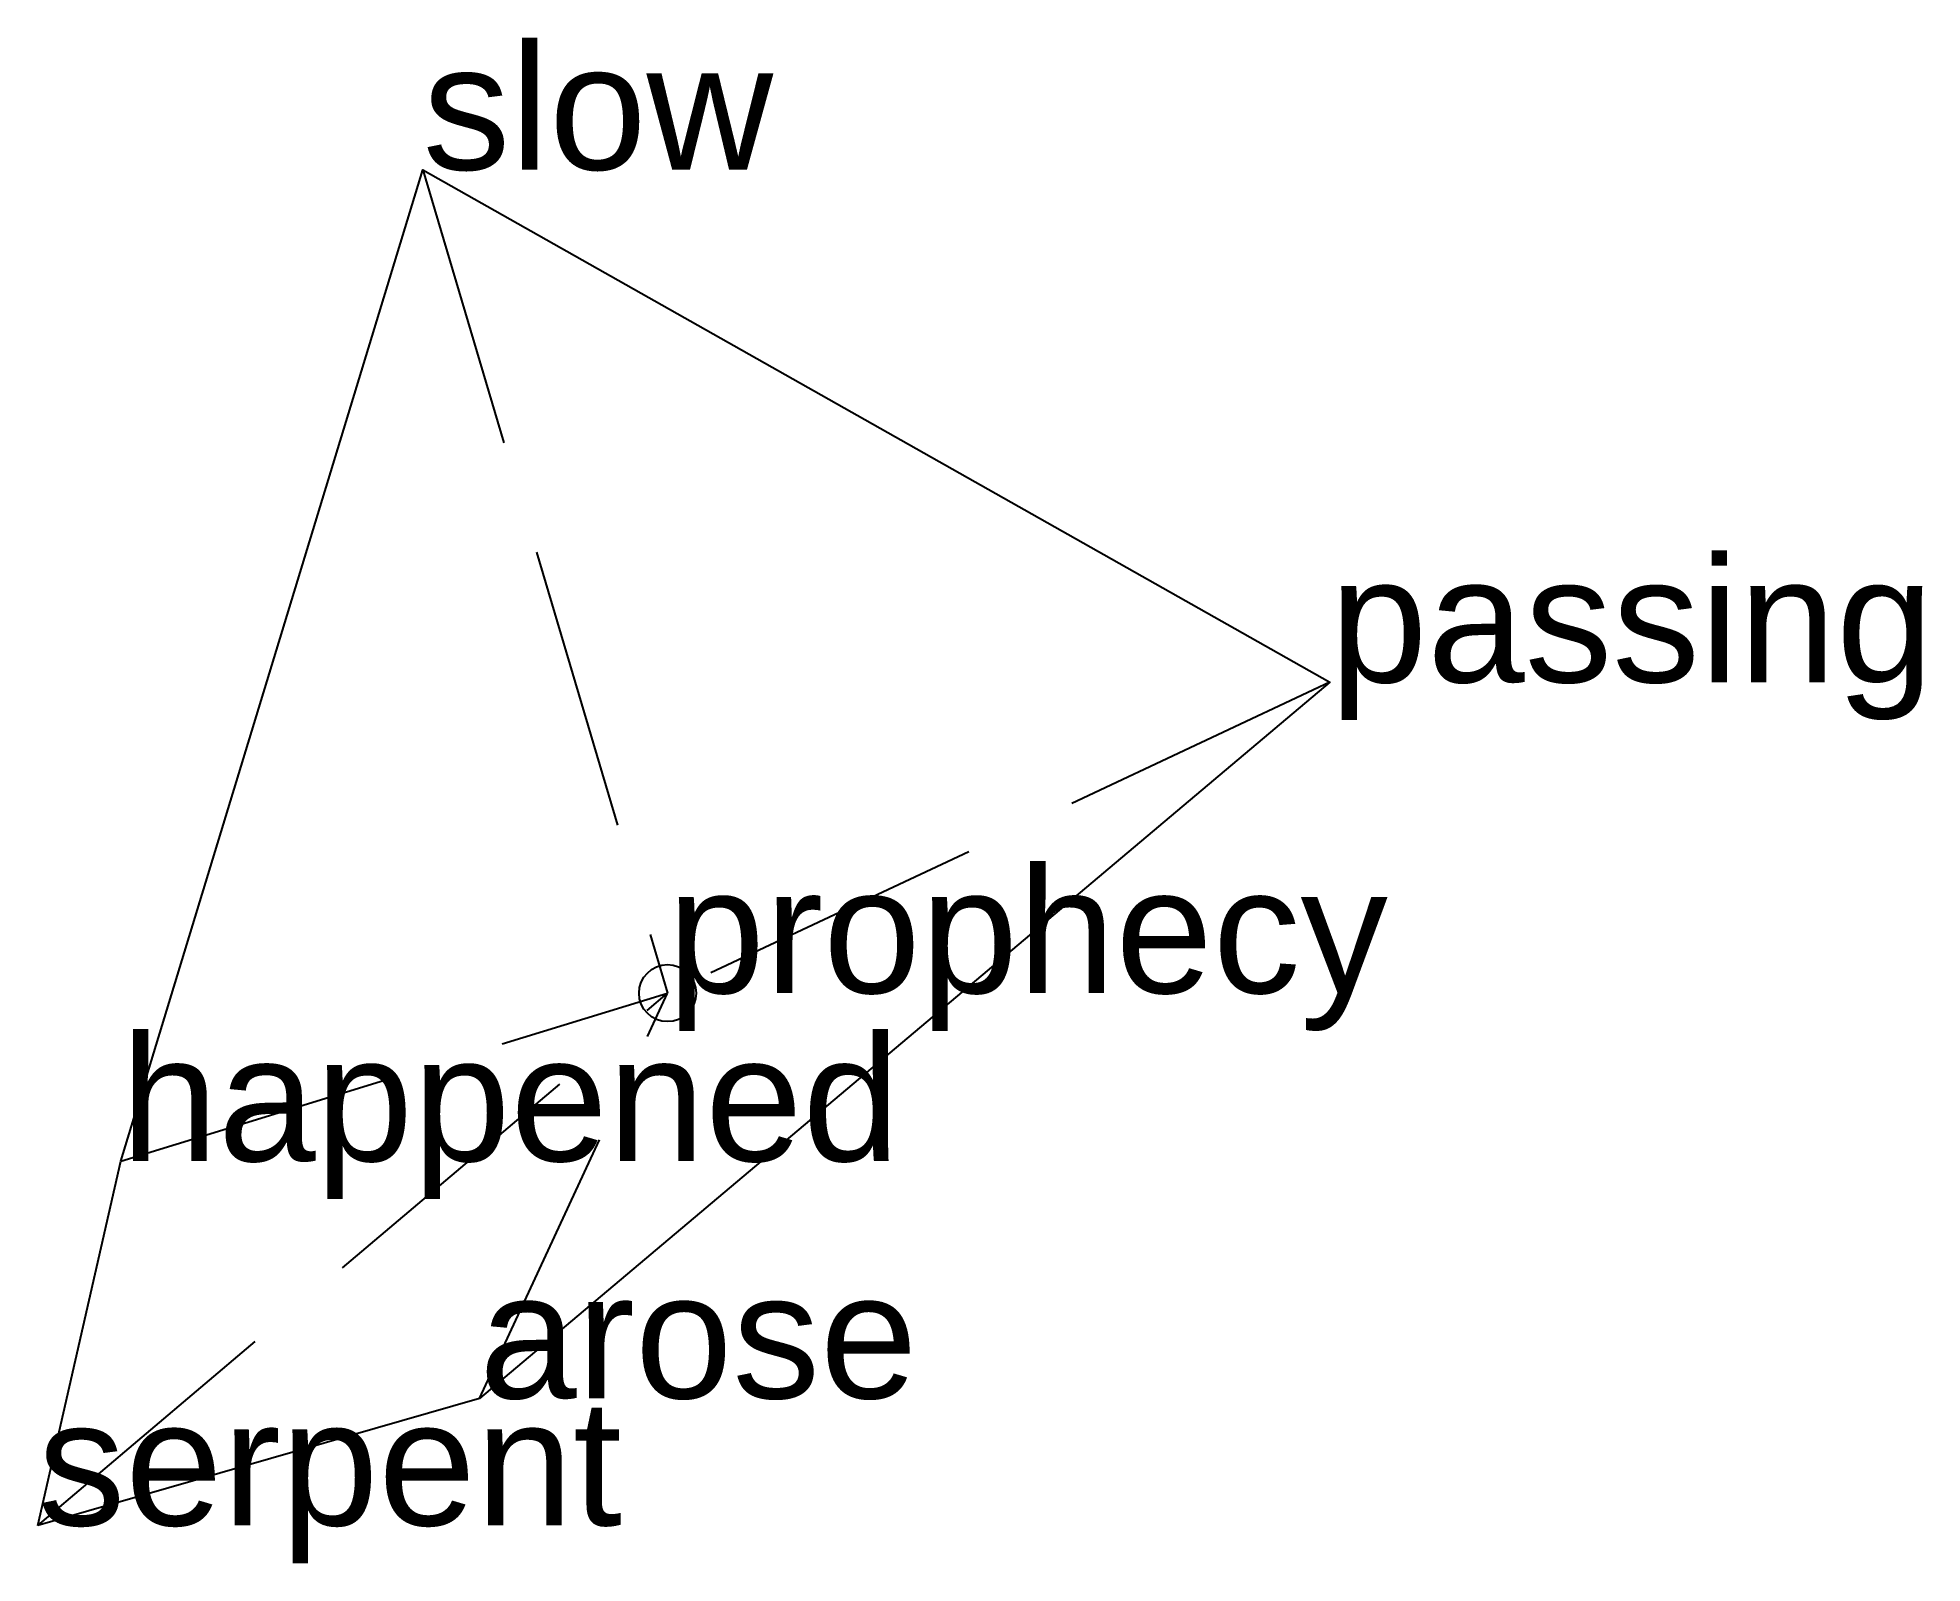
# Model space of a CAD drawing. Extents: x -0.55 to 1.1, y -0.5 to 0.84.
import ezdxf

# ---------------------------------------------------------------- set-up
doc = ezdxf.new("R2010")
doc.units = 0
doc.linetypes.add('DASHED2', pattern=[0.3, 0.25, -0.05])
doc.layers.add('TEXT', color=1, linetype='CONTINUOUS')
doc.styles.get("Standard").update_dxf_attribs({"font": 'arial.ttf'})

msp = doc.modelspace()

# ---------------------------------------------------------------- linework, layer by layer
at = {"linetype": 'DASHED2'}
for p in [(-0.2148, 0.7224), (0.5812, 0.2727), (-0.5526, -0.467), (-0.4797, -0.1474), (-0.1651, -0.3555), (0, 0)]:
    msp.add_line(p, (0, 0), dxfattribs=at)
msp.add_circle((0, 0), 0.025)
at = {"layer": 'OUTLINE', "linetype": 'CONTINUOUS'}
msp.add_polyline3d([(-0.5526, -0.467, 0), (-0.4797, -0.1474, 0), (-0.2148, 0.7224, 0), (0.5812, 0.2727, 0), (-0.1651, -0.3555, 0), (-0.5526, -0.467, 0)], close=True, dxfattribs=at)

# ---------------------------------------------------------------- texts
at = {"layer": 'TEXT'}
for s, p in [('slow', (-0.2148, 0.7224)), ('passing', (0.5812, 0.2727)), ('prophecy', (0, 0)), ('happened', (-0.4797, -0.1474)), ('arose', (-0.1651, -0.3555)), ('serpent', (-0.5526, -0.467))]:
    msp.add_text(s, height=0.11, dxfattribs=at).set_placement(p)

doc.saveas('drawing.dxf')
